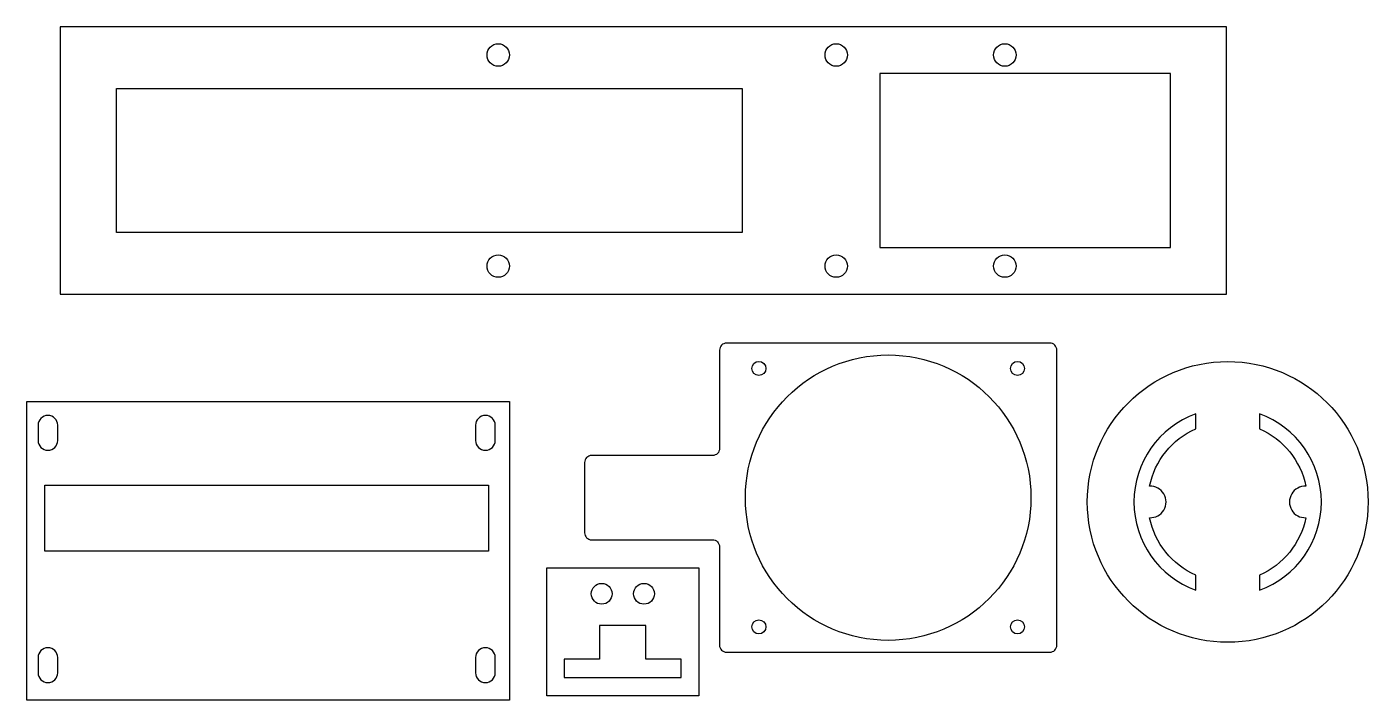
# Model space of a CAD drawing. Header units: inches. Extents: x 0 to 11.9, y 0 to 6.
import ezdxf

# ---------------------------------------------------------------- set-up
doc = ezdxf.new("R2010")
doc.units = ezdxf.units.IN
doc.header["$MEASUREMENT"] = 0
doc.layers.add('Playfield Cutout', color=1, linetype='Continuous', lineweight=25)
doc.layers.add('Profile', color=4, linetype='Continuous', lineweight=25)

msp = doc.modelspace()

# ---------------------------------------------------------------- linework, layer by layer
at = {"layer": 'Playfield Cutout', "flags": 128}
for points in [[(7.586, 5.577), (7.586, 4.027), (10.171, 4.027), (10.171, 5.577), (7.586, 5.577)], [(6.361, 5.442), (6.361, 4.162), (0.797, 4.162), (0.797, 5.442), (6.361, 5.442)], [(4.106, 1.913), (4.106, 1.325), (0.16, 1.325), (0.16, 1.913), (4.106, 1.913)], [(4.779, 0.365), (4.779, 0.203), (5.819, 0.203), (5.819, 0.365), (5.504, 0.365), (5.504, 0.665), (5.094, 0.665), (5.094, 0.365), (4.779, 0.365)]]:
    msp.add_lwpolyline(points, dxfattribs=at)
for points in [[(0.1, 2.446), (0.1, 2.311, 1), (0.275, 2.311), (0.275, 2.446, 1), (0.1, 2.446)], [(3.991, 2.446), (3.991, 2.311, 1), (4.166, 2.311), (4.166, 2.446, 1), (3.991, 2.446)], [(10.398, 0.979), (10.398, 1.113, -0.245351), (9.986, 1.624, 1.044315), (9.986, 1.904, -0.245351), (10.398, 2.414), (10.398, 2.548, 0.702819), (10.398, 0.979)], [(10.963, 2.548), (10.963, 2.414, -0.245351), (11.376, 1.904, 1.044315), (11.376, 1.624, -0.245351), (10.963, 1.113), (10.963, 0.979, 0.702819), (10.963, 2.548)], [(0.1, 0.379), (0.1, 0.244, 1), (0.275, 0.244), (0.275, 0.379, 1), (0.1, 0.379)], [(3.991, 0.379), (3.991, 0.244, 1), (4.166, 0.244), (4.166, 0.379, 1), (3.991, 0.379)]]:
    msp.add_lwpolyline(points, format="xyb", dxfattribs=at)
at = {"layer": 'Playfield Cutout'}
for centre, radius in [((4.193, 5.741), 0.1), ((7.199, 5.741), 0.1), ((8.699, 5.741), 0.1), ((4.193, 3.863), 0.1), ((7.199, 3.863), 0.1), ((8.699, 3.863), 0.1), ((7.661, 1.802), 1.27), ((5.113, 0.947), 0.0925), ((5.489, 0.947), 0.0925)]:
    msp.add_circle(centre, radius, dxfattribs=at)
at = {"layer": 'Playfield Cutout', "linetype": 'Continuous'}
for centre in [(6.511, 2.952), (8.811, 2.952), (6.511, 0.652), (8.811, 0.652)]:
    msp.add_circle(centre, 0.0625, dxfattribs=at)
at = {"layer": 'Profile'}
for p, q in [((0, 2.658), (4.292, 2.658)), ((0, 0), (0, 2.658)), ((4.292, 2.658), (4.292, 0)), ((4.292, 0), (0, 0))]:
    msp.add_line(p, q, dxfattribs=at)
at = {"layer": 'Profile', "flags": 128}
for points in [[(0.297, 5.992), (0.297, 3.612), (10.671, 3.612), (10.671, 5.992), (0.297, 5.992)], [(5.976, 1.177), (5.976, 0.038), (4.626, 0.038), (4.626, 1.177), (5.976, 1.177)]]:
    msp.add_lwpolyline(points, dxfattribs=at)
at = {"layer": 'Profile', "linetype": 'Continuous', "flags": 128}
msp.add_lwpolyline([(6.223, 3.177, 0.414214), (6.161, 3.115), (6.161, 2.24, -0.414214), (6.098, 2.177), (5.023, 2.177, 0.414214), (4.961, 2.115), (4.961, 1.49, 0.414214), (5.023, 1.427), (6.098, 1.427, -0.414214), (6.161, 1.365), (6.161, 0.49, 0.414214), (6.223, 0.427), (9.098, 0.427, 0.414214), (9.161, 0.49), (9.161, 3.115, 0.414214), (9.098, 3.177), (6.223, 3.177)], format="xyb", dxfattribs=at)
at = {"layer": 'Profile'}
msp.add_circle((10.681, 1.764), 1.249, dxfattribs=at)

doc.saveas('drawing.dxf')
